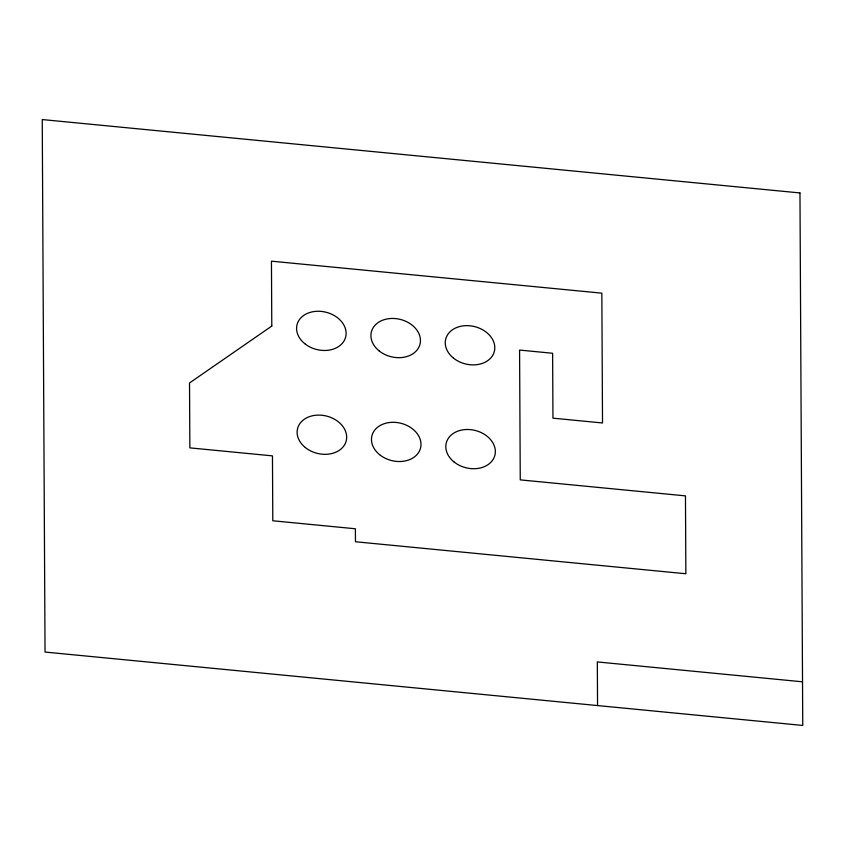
<?xml version="1.0" encoding="UTF-8"?>
<svg xmlns="http://www.w3.org/2000/svg" width="845" height="845" viewBox="0 0 845 845"><rect width="100%" height="100%" fill="white"/><g stroke="black" fill="none" stroke-linecap="round" stroke-linejoin="round"><path stroke-width="1.27" d="M802.518 681.809L597.33 661.931L597.552 705.575M271.784 326.064L189.523 382.965L189.861 447.871L272.46 455.867L272.798 520.774L355.396 528.769L355.47 541.751L685.865 573.755L685.464 495.867L520.256 479.875L519.58 350.073L552.619 353.263L552.957 418.169L602.517 422.975L601.841 293.162L271.446 261.168L271.784 326.064M799.962 192.945L42.25 119.557L45.038 652.055L802.75 725.443L799.962 192.945M304.749 343.661A25.086 19.224 14.1 0 0 345.573 337.356A25.086 19.224 14.1 0 0 313.696 311.594A25.086 19.224 14.1 0 0 304.749 343.661M379.088 350.855A25.086 19.224 14.1 0 0 419.912 344.549A25.086 19.224 14.1 0 0 388.035 318.787A25.086 19.224 14.1 0 0 379.088 350.855M453.976 461.898A25.086 19.224 14.1 0 0 494.8 455.592A25.086 19.224 14.1 0 0 462.923 429.83A25.086 19.224 14.1 0 0 453.976 461.898M379.637 454.705A25.086 19.224 14.1 0 0 420.461 448.389A25.086 19.224 14.1 0 0 388.584 422.637A25.086 19.224 14.1 0 0 379.637 454.705M305.288 447.501A25.086 19.224 14.1 0 0 346.123 441.196A25.086 19.224 14.1 0 0 314.245 415.434A25.086 19.224 14.1 0 0 305.288 447.501M453.427 358.058A25.086 19.224 14.1 0 0 494.262 351.752A25.086 19.224 14.1 0 0 462.384 325.99A25.086 19.224 14.1 0 0 453.427 358.058"/></g></svg>
